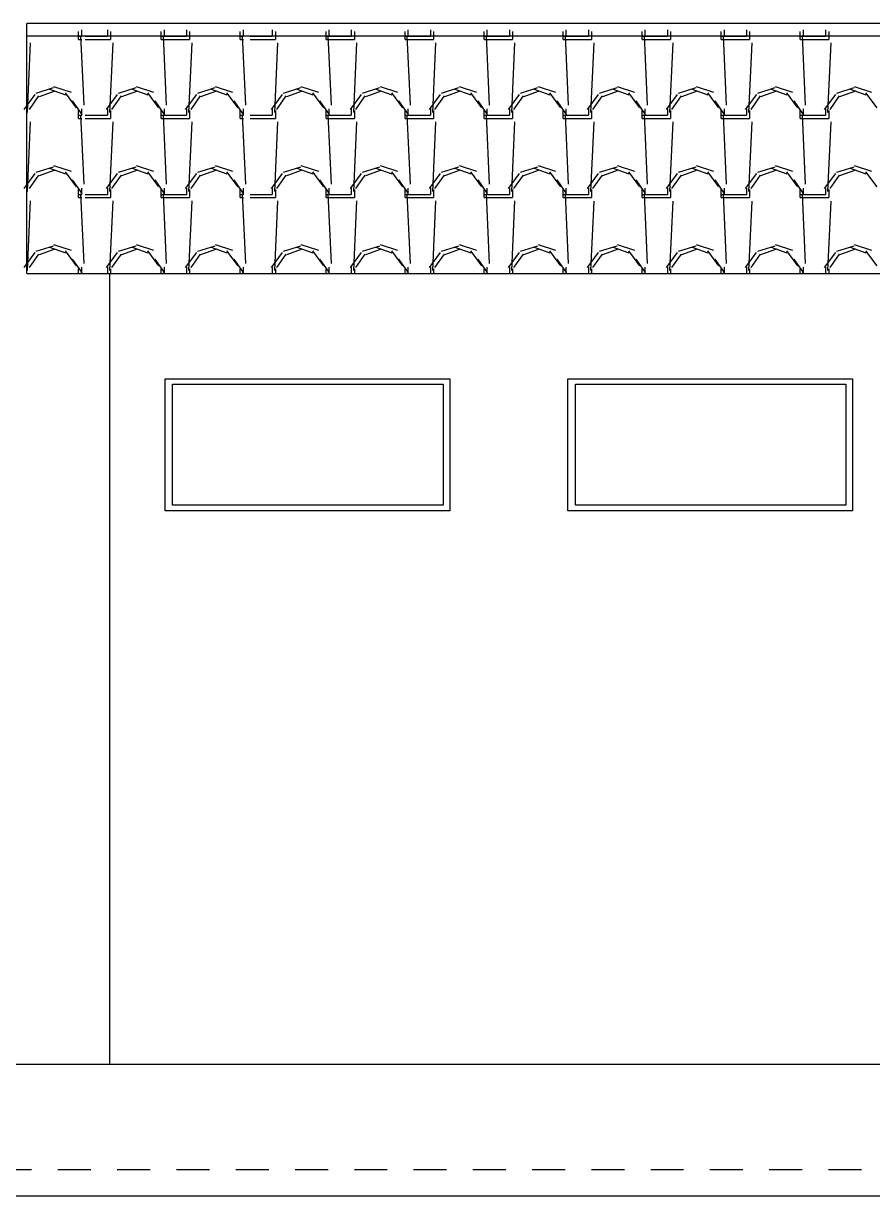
# Model space of a CAD drawing. Header units: millimetres. Extents: x 2181 to 2351, y -493 to -361.
# Drawn here: x 2243.431 to 2246.654, y -371.331 to -366.881 of the extents above; entities that cross this region are included whole.
import ezdxf

# ---------------------------------------------------------------- set-up
doc = ezdxf.new("R2010")
doc.units = ezdxf.units.MM
doc.header["$LTSCALE"] = 0.5
doc.header["$MEASUREMENT"] = 0
doc.linetypes.add('HIDDEN', pattern=[0.375, 0.25, -0.125])
for name, color, linetype in [('P1', 1, 'CONTINUOUS'), ('P2', 2, 'CONTINUOUS'), ('P6', 4, 'CONTINUOUS'), ('PAREDE-A-DEMOLIR', 253, 'HIDDEN')]:
    doc.layers.add(name, color=color, linetype=linetype)

msp = doc.modelspace()

# ---------------------------------------------------------------- linework, layer by layer
at = {"layer": 'P1'}
for p, q in [((2248.9019, -366.8806), (2243.4439, -366.8806)), ((2243.4439, -367.8289), (2243.4439, -366.8806)), ((2248.9019, -366.9289), (2243.4439, -366.9289)), ((2243.6406, -366.9409), (2243.6406, -366.9109)), ((2243.6406, -366.9289), (2243.6526, -366.9289)), ((2243.6613, -367.1908), (2243.6493, -366.9268)), ((2243.6526, -366.9289), (2243.6526, -366.9049)), ((2243.6659, -366.9289), (2243.7499, -366.9289)), ((2243.7499, -366.9049), (2243.7499, -366.9289)), ((2243.7619, -366.9109), (2243.7619, -366.9409)), ((2243.9539, -366.9409), (2243.9539, -366.9109)), ((2243.9539, -366.9289), (2243.9659, -366.9289)), ((2243.9746, -367.1908), (2243.9626, -366.9268)), ((2243.9659, -366.9289), (2243.9659, -366.9049)), ((2243.9659, -366.9289), (2244.0499, -366.9289)), ((2244.0499, -366.9049), (2244.0499, -366.9289)), ((2244.0619, -366.9109), (2244.0619, -366.9409)), ((2244.2539, -366.9409), (2244.2539, -366.9109)), ((2244.2539, -366.9289), (2244.2659, -366.9289)), ((2244.2746, -367.1908), (2244.2626, -366.9268)), ((2244.2659, -366.9289), (2244.2659, -366.9049)), ((2244.2916, -366.9289), (2244.3756, -366.9289)), ((2244.3756, -366.9049), (2244.3756, -366.9289)), ((2244.3876, -366.9109), (2244.3876, -366.9409)), ((2244.5796, -366.9409), (2244.5796, -366.9109)), ((2244.5796, -366.9289), (2244.5916, -366.9289)), ((2244.6002, -367.1908), (2244.5882, -366.9268)), ((2244.5916, -366.9289), (2244.5916, -366.9049)), ((2244.5916, -366.9289), (2244.6756, -366.9289)), ((2244.6756, -366.9049), (2244.6756, -366.9289)), ((2244.6876, -366.9109), (2244.6876, -366.9409)), ((2244.8796, -366.9409), (2244.8796, -366.9109)), ((2244.8796, -366.9289), (2244.8916, -366.9289)), ((2244.9002, -367.1908), (2244.8882, -366.9268)), ((2244.8916, -366.9289), (2244.8916, -366.9049)), ((2244.8916, -366.9289), (2244.9756, -366.9289)), ((2244.9756, -366.9049), (2244.9756, -366.9289)), ((2244.9876, -366.9109), (2244.9876, -366.9409)), ((2245.1796, -366.9409), (2245.1796, -366.9109)), ((2245.1796, -366.9289), (2245.1916, -366.9289)), ((2245.2002, -367.1908), (2245.1882, -366.9268)), ((2245.1916, -366.9289), (2245.1916, -366.9049)), ((2245.1916, -366.9289), (2245.2756, -366.9289)), ((2245.2756, -366.9049), (2245.2756, -366.9289)), ((2245.2876, -366.9109), (2245.2876, -366.9409)), ((2245.4796, -366.9409), (2245.4796, -366.9109)), ((2245.4796, -366.9289), (2245.4916, -366.9289)), ((2245.5002, -367.1908), (2245.4882, -366.9268)), ((2245.4916, -366.9289), (2245.4916, -366.9049)), ((2245.4916, -366.9289), (2245.5756, -366.9289)), ((2245.5756, -366.9049), (2245.5756, -366.9289)), ((2245.5876, -366.9109), (2245.5876, -366.9409)), ((2245.7796, -366.9409), (2245.7796, -366.9109)), ((2245.7796, -366.9289), (2245.7916, -366.9289)), ((2245.8002, -367.1908), (2245.7882, -366.9268)), ((2245.7916, -366.9289), (2245.7916, -366.9049)), ((2245.7916, -366.9289), (2245.8756, -366.9289)), ((2245.8756, -366.9049), (2245.8756, -366.9289)), ((2245.8876, -366.9109), (2245.8876, -366.9409)), ((2246.0796, -366.9409), (2246.0796, -366.9109)), ((2246.0796, -366.9289), (2246.0916, -366.9289)), ((2246.1002, -367.1908), (2246.0882, -366.9268)), ((2246.0916, -366.9289), (2246.0916, -366.9049)), ((2246.0916, -366.9289), (2246.1756, -366.9289)), ((2246.1756, -366.9049), (2246.1756, -366.9289)), ((2246.1876, -366.9109), (2246.1876, -366.9409)), ((2246.3796, -366.9409), (2246.3796, -366.9109)), ((2246.3796, -366.9289), (2246.3916, -366.9289)), ((2246.4002, -367.1907), (2246.3882, -366.9267)), ((2246.3916, -366.9289), (2246.3916, -366.9049)), ((2246.3916, -366.9289), (2246.4756, -366.9289)), ((2246.4756, -366.9049), (2246.4756, -366.9289)), ((2246.4876, -366.9109), (2246.4876, -366.9409)), ((2243.446, -367.2181), (2243.458, -366.9541)), ((2243.6406, -366.9409), (2243.6526, -366.9409)), ((2243.6659, -366.9409), (2243.7619, -366.9409)), ((2243.7592, -367.2181), (2243.7712, -366.9541)), ((2243.9539, -366.9409), (2243.9659, -366.9409)), ((2243.9659, -366.9409), (2244.0619, -366.9409)), ((2244.0592, -367.2181), (2244.0712, -366.9541)), ((2244.2539, -366.9409), (2244.2659, -366.9409)), ((2244.2916, -366.9409), (2244.3876, -366.9409)), ((2244.3849, -367.2181), (2244.3969, -366.9541)), ((2244.5796, -366.9409), (2244.5916, -366.9409)), ((2244.5916, -366.9409), (2244.6876, -366.9409)), ((2244.6849, -367.2181), (2244.6969, -366.9541)), ((2244.8796, -366.9409), (2244.8916, -366.9409)), ((2244.8916, -366.9409), (2244.9876, -366.9409)), ((2244.9849, -367.2181), (2244.9969, -366.9541)), ((2245.1796, -366.9409), (2245.1916, -366.9409)), ((2245.1916, -366.9409), (2245.2876, -366.9409)), ((2245.2849, -367.2181), (2245.2969, -366.9541)), ((2245.4796, -366.9409), (2245.4916, -366.9409)), ((2245.4916, -366.9409), (2245.5876, -366.9409)), ((2245.5849, -367.2182), (2245.5969, -366.9542)), ((2245.7796, -366.9409), (2245.7916, -366.9409)), ((2245.7916, -366.9409), (2245.8876, -366.9409)), ((2245.8849, -367.2182), (2245.8969, -366.9542)), ((2246.0796, -366.9409), (2246.0916, -366.9409)), ((2246.0916, -366.9409), (2246.1876, -366.9409)), ((2246.1849, -367.2182), (2246.1969, -366.9542)), ((2246.3796, -366.9409), (2246.3916, -366.9409)), ((2246.3916, -366.9409), (2246.4876, -366.9409)), ((2246.4849, -367.2182), (2246.4969, -366.9542)), ((2243.4741, -367.1499), (2243.4321, -367.2069)), ((2243.4886, -367.1558), (2243.4526, -367.2068)), ((2243.5439, -367.1252), (2243.4779, -367.1462)), ((2243.5501, -367.1374), (2243.4901, -367.1584)), ((2243.5915, -367.1521), (2243.5315, -367.1311)), ((2243.6129, -367.142), (2243.5469, -367.121)), ((2243.6322, -367.2006), (2243.5902, -367.1436)), ((2243.7874, -367.1499), (2243.7454, -367.2069)), ((2243.8019, -367.1558), (2243.7659, -367.2068)), ((2243.8572, -367.1252), (2243.7912, -367.1462)), ((2243.8634, -367.1374), (2243.8034, -367.1584)), ((2243.9048, -367.1521), (2243.8448, -367.1311)), ((2243.9262, -367.142), (2243.8602, -367.121)), ((2243.9455, -367.2006), (2243.9035, -367.1436)), ((2244.0874, -367.1499), (2244.0454, -367.2069)), ((2244.1019, -367.1558), (2244.0659, -367.2068)), ((2244.1572, -367.1252), (2244.0912, -367.1462)), ((2244.1634, -367.1374), (2244.1034, -367.1584)), ((2244.2048, -367.1521), (2244.1448, -367.1311)), ((2244.2262, -367.142), (2244.1602, -367.121)), ((2244.2455, -367.2006), (2244.2035, -367.1436)), ((2244.4131, -367.1499), (2244.3711, -367.2069)), ((2244.4275, -367.1558), (2244.3915, -367.2068)), ((2244.4829, -367.1252), (2244.4169, -367.1462)), ((2244.489, -367.1374), (2244.429, -367.1584)), ((2244.5304, -367.1521), (2244.4704, -367.1311)), ((2244.5518, -367.142), (2244.4858, -367.121)), ((2244.5712, -367.2006), (2244.5292, -367.1436)), ((2244.7131, -367.1499), (2244.6711, -367.2069)), ((2244.7275, -367.1558), (2244.6915, -367.2068)), ((2244.7829, -367.1252), (2244.7169, -367.1462)), ((2244.789, -367.1374), (2244.729, -367.1584)), ((2244.8304, -367.1521), (2244.7704, -367.1311)), ((2244.8518, -367.142), (2244.7858, -367.121)), ((2244.8712, -367.2006), (2244.8292, -367.1436)), ((2245.0131, -367.1499), (2244.9711, -367.2069)), ((2245.0275, -367.1558), (2244.9915, -367.2068)), ((2245.0829, -367.1252), (2245.0169, -367.1462)), ((2245.089, -367.1374), (2245.029, -367.1584)), ((2245.1304, -367.1521), (2245.0704, -367.1311)), ((2245.1518, -367.142), (2245.0858, -367.121)), ((2245.1712, -367.2006), (2245.1292, -367.1436)), ((2245.3131, -367.1499), (2245.2711, -367.2069)), ((2245.3275, -367.1558), (2245.2915, -367.2068)), ((2245.3829, -367.1252), (2245.3169, -367.1462)), ((2245.389, -367.1374), (2245.329, -367.1584)), ((2245.4304, -367.1521), (2245.3704, -367.1311)), ((2245.4518, -367.142), (2245.3858, -367.121)), ((2245.4711, -367.2006), (2245.4291, -367.1436)), ((2245.6131, -367.1499), (2245.5711, -367.2069)), ((2245.6275, -367.1558), (2245.5915, -367.2068)), ((2245.6829, -367.1252), (2245.6169, -367.1462)), ((2245.689, -367.1374), (2245.629, -367.1584)), ((2245.7304, -367.1521), (2245.6704, -367.1311)), ((2245.7518, -367.142), (2245.6858, -367.121)), ((2245.7711, -367.2006), (2245.7291, -367.1436)), ((2245.9131, -367.1499), (2245.8711, -367.2069)), ((2245.9275, -367.1558), (2245.8915, -367.2068)), ((2245.9829, -367.1252), (2245.9169, -367.1462)), ((2245.989, -367.1374), (2245.929, -367.1584)), ((2246.0304, -367.1521), (2245.9704, -367.1311)), ((2246.0518, -367.142), (2245.9858, -367.121)), ((2246.0711, -367.2006), (2246.0291, -367.1436)), ((2246.2131, -367.1499), (2246.1711, -367.2069)), ((2246.2275, -367.1558), (2246.1915, -367.2068)), ((2246.2829, -367.1252), (2246.2169, -367.1462)), ((2246.289, -367.1374), (2246.229, -367.1584)), ((2246.3304, -367.1521), (2246.2704, -367.1311)), ((2246.3518, -367.142), (2246.2858, -367.121)), ((2246.3711, -367.2006), (2246.3291, -367.1436)), ((2246.5131, -367.1499), (2246.4711, -367.2069)), ((2246.5275, -367.1558), (2246.4915, -367.2068)), ((2246.5829, -367.1252), (2246.5169, -367.1462)), ((2246.589, -367.1374), (2246.529, -367.1584)), ((2246.6304, -367.1521), (2246.5704, -367.1311)), ((2246.6518, -367.142), (2246.5858, -367.121)), ((2246.6711, -367.2006), (2246.6291, -367.1436)), ((2243.6536, -367.2254), (2243.6176, -367.1744)), ((2243.6526, -367.2289), (2243.6526, -367.2049)), ((2243.7499, -367.2049), (2243.7499, -367.2289)), ((2243.9668, -367.2254), (2243.9308, -367.1744)), ((2243.9659, -367.2289), (2243.9659, -367.2049)), ((2244.0499, -367.2049), (2244.0499, -367.2289)), ((2244.2668, -367.2254), (2244.2308, -367.1744)), ((2244.2659, -367.2289), (2244.2659, -367.2049)), ((2244.3756, -367.2049), (2244.3756, -367.2289)), ((2244.5925, -367.2254), (2244.5565, -367.1744)), ((2244.5916, -367.2289), (2244.5916, -367.2049)), ((2244.6756, -367.2049), (2244.6756, -367.2289)), ((2244.8925, -367.2254), (2244.8565, -367.1744)), ((2244.8916, -367.2289), (2244.8916, -367.2049)), ((2244.9756, -367.2049), (2244.9756, -367.2289)), ((2245.1925, -367.2254), (2245.1565, -367.1744)), ((2245.1916, -367.2289), (2245.1916, -367.2049)), ((2245.2756, -367.2049), (2245.2756, -367.2289)), ((2245.4925, -367.2254), (2245.4565, -367.1744)), ((2245.4916, -367.2289), (2245.4916, -367.2049)), ((2245.5756, -367.2049), (2245.5756, -367.2289)), ((2245.7925, -367.2254), (2245.7565, -367.1744)), ((2245.7916, -367.2289), (2245.7916, -367.2049)), ((2245.8756, -367.2049), (2245.8756, -367.2289)), ((2246.0925, -367.2254), (2246.0565, -367.1744)), ((2246.0916, -367.2289), (2246.0916, -367.2049)), ((2246.1756, -367.2049), (2246.1756, -367.2289)), ((2246.3925, -367.2254), (2246.3565, -367.1744)), ((2246.3916, -367.2289), (2246.3916, -367.2049)), ((2246.4756, -367.2049), (2246.4756, -367.2289)), ((2243.6406, -367.2409), (2243.6406, -367.2109)), ((2243.6406, -367.2289), (2243.6526, -367.2289)), ((2243.6406, -367.2409), (2243.6526, -367.2409)), ((2243.6613, -367.4908), (2243.6493, -367.2268)), ((2243.6659, -367.2289), (2243.7499, -367.2289)), ((2243.6659, -367.2409), (2243.7619, -367.2409)), ((2243.7619, -367.2109), (2243.7619, -367.2409)), ((2243.9539, -367.2409), (2243.9539, -367.2109)), ((2243.9539, -367.2289), (2243.9659, -367.2289)), ((2243.9539, -367.2409), (2243.9659, -367.2409)), ((2243.9746, -367.4908), (2243.9626, -367.2268)), ((2243.9659, -367.2289), (2244.0499, -367.2289)), ((2243.9659, -367.2409), (2244.0619, -367.2409)), ((2244.0619, -367.2109), (2244.0619, -367.2409)), ((2244.2539, -367.2409), (2244.2539, -367.2109)), ((2244.2539, -367.2289), (2244.2659, -367.2289)), ((2244.2539, -367.2409), (2244.2659, -367.2409)), ((2244.2746, -367.4908), (2244.2626, -367.2268)), ((2244.2916, -367.2289), (2244.3756, -367.2289)), ((2244.2916, -367.2409), (2244.3876, -367.2409)), ((2244.3876, -367.2109), (2244.3876, -367.2409)), ((2244.5796, -367.2409), (2244.5796, -367.2109)), ((2244.5796, -367.2289), (2244.5916, -367.2289)), ((2244.5796, -367.2409), (2244.5916, -367.2409)), ((2244.6002, -367.4908), (2244.5882, -367.2268)), ((2244.5916, -367.2289), (2244.6756, -367.2289)), ((2244.5916, -367.2409), (2244.6876, -367.2409)), ((2244.6876, -367.2109), (2244.6876, -367.2409)), ((2244.8796, -367.2409), (2244.8796, -367.2109)), ((2244.8796, -367.2289), (2244.8916, -367.2289)), ((2244.8796, -367.2409), (2244.8916, -367.2409)), ((2244.9002, -367.4908), (2244.8882, -367.2268)), ((2244.8916, -367.2289), (2244.9756, -367.2289)), ((2244.8916, -367.2409), (2244.9876, -367.2409)), ((2244.9876, -367.2109), (2244.9876, -367.2409)), ((2245.1796, -367.2409), (2245.1796, -367.2109)), ((2245.1796, -367.2289), (2245.1916, -367.2289)), ((2245.1796, -367.2409), (2245.1916, -367.2409)), ((2245.2002, -367.4908), (2245.1882, -367.2268)), ((2245.1916, -367.2289), (2245.2756, -367.2289)), ((2245.1916, -367.2409), (2245.2876, -367.2409)), ((2245.2876, -367.2109), (2245.2876, -367.2409)), ((2245.4796, -367.2409), (2245.4796, -367.2109)), ((2245.4796, -367.2289), (2245.4916, -367.2289)), ((2245.4796, -367.2409), (2245.4916, -367.2409)), ((2245.5002, -367.4908), (2245.4882, -367.2268)), ((2245.4916, -367.2289), (2245.5756, -367.2289)), ((2245.4916, -367.2409), (2245.5876, -367.2409)), ((2245.5876, -367.2109), (2245.5876, -367.2409)), ((2245.7796, -367.2409), (2245.7796, -367.2109)), ((2245.7796, -367.2289), (2245.7916, -367.2289)), ((2245.7796, -367.2409), (2245.7916, -367.2409)), ((2245.8002, -367.4908), (2245.7882, -367.2268)), ((2245.7916, -367.2289), (2245.8756, -367.2289)), ((2245.7916, -367.2409), (2245.8876, -367.2409)), ((2245.8876, -367.2109), (2245.8876, -367.2409)), ((2246.0796, -367.2409), (2246.0796, -367.2109)), ((2246.0796, -367.2289), (2246.0916, -367.2289)), ((2246.0796, -367.2409), (2246.0916, -367.2409)), ((2246.1002, -367.4908), (2246.0882, -367.2268)), ((2246.0916, -367.2289), (2246.1756, -367.2289)), ((2246.0916, -367.2409), (2246.1876, -367.2409)), ((2246.1876, -367.2109), (2246.1876, -367.2409)), ((2246.3796, -367.2409), (2246.3796, -367.2109)), ((2246.3796, -367.2289), (2246.3916, -367.2289)), ((2246.3796, -367.2409), (2246.3916, -367.2409)), ((2246.4002, -367.4907), (2246.3882, -367.2267)), ((2246.3916, -367.2289), (2246.4756, -367.2289)), ((2246.3916, -367.2409), (2246.4876, -367.2409)), ((2246.4876, -367.2109), (2246.4876, -367.2409)), ((2243.446, -367.5181), (2243.458, -367.2541)), ((2243.7592, -367.5181), (2243.7712, -367.2541)), ((2244.0592, -367.5181), (2244.0712, -367.2541)), ((2244.3849, -367.5181), (2244.3969, -367.2541)), ((2244.6849, -367.5181), (2244.6969, -367.2541)), ((2244.9849, -367.5181), (2244.9969, -367.2541)), ((2245.2849, -367.5181), (2245.2969, -367.2541)), ((2245.5849, -367.5182), (2245.5969, -367.2542)), ((2245.8849, -367.5182), (2245.8969, -367.2542)), ((2246.1849, -367.5182), (2246.1969, -367.2542)), ((2246.4849, -367.5182), (2246.4969, -367.2542)), ((2243.5439, -367.4252), (2243.4779, -367.4462)), ((2243.6129, -367.442), (2243.5469, -367.421)), ((2243.8572, -367.4252), (2243.7912, -367.4462)), ((2243.9262, -367.442), (2243.8602, -367.421)), ((2244.1572, -367.4252), (2244.0912, -367.4462)), ((2244.2262, -367.442), (2244.1602, -367.421)), ((2244.4829, -367.4252), (2244.4169, -367.4462)), ((2244.5518, -367.442), (2244.4858, -367.421)), ((2244.7829, -367.4252), (2244.7169, -367.4462)), ((2244.8518, -367.442), (2244.7858, -367.421)), ((2245.0829, -367.4252), (2245.0169, -367.4462)), ((2245.1518, -367.442), (2245.0858, -367.421)), ((2245.3829, -367.4252), (2245.3169, -367.4462)), ((2245.4518, -367.442), (2245.3858, -367.421)), ((2245.6829, -367.4252), (2245.6169, -367.4462)), ((2245.7518, -367.442), (2245.6858, -367.421)), ((2245.9829, -367.4252), (2245.9169, -367.4462)), ((2246.0518, -367.442), (2245.9858, -367.421)), ((2246.2829, -367.4252), (2246.2169, -367.4462)), ((2246.3518, -367.442), (2246.2858, -367.421)), ((2246.5829, -367.4252), (2246.5169, -367.4462)), ((2246.6518, -367.442), (2246.5858, -367.421)), ((2243.4741, -367.4499), (2243.4321, -367.5069)), ((2243.4886, -367.4558), (2243.4526, -367.5068)), ((2243.5501, -367.4374), (2243.4901, -367.4584)), ((2243.5915, -367.4521), (2243.5315, -367.4311)), ((2243.6322, -367.5006), (2243.5902, -367.4436)), ((2243.7874, -367.4499), (2243.7454, -367.5069)), ((2243.8019, -367.4558), (2243.7659, -367.5068)), ((2243.8634, -367.4374), (2243.8034, -367.4584)), ((2243.9048, -367.4521), (2243.8448, -367.4311)), ((2243.9455, -367.5006), (2243.9035, -367.4436)), ((2244.0874, -367.4499), (2244.0454, -367.5069)), ((2244.1019, -367.4558), (2244.0659, -367.5068)), ((2244.1634, -367.4374), (2244.1034, -367.4584)), ((2244.2048, -367.4521), (2244.1448, -367.4311)), ((2244.2455, -367.5006), (2244.2035, -367.4436)), ((2244.4131, -367.4499), (2244.3711, -367.5069)), ((2244.4275, -367.4558), (2244.3915, -367.5068)), ((2244.489, -367.4374), (2244.429, -367.4584)), ((2244.5304, -367.4521), (2244.4704, -367.4311)), ((2244.5712, -367.5006), (2244.5292, -367.4436)), ((2244.7131, -367.4499), (2244.6711, -367.5069)), ((2244.7275, -367.4558), (2244.6915, -367.5068)), ((2244.789, -367.4374), (2244.729, -367.4584)), ((2244.8304, -367.4521), (2244.7704, -367.4311)), ((2244.8712, -367.5006), (2244.8292, -367.4436)), ((2245.0131, -367.4499), (2244.9711, -367.5069)), ((2245.0275, -367.4558), (2244.9915, -367.5068)), ((2245.089, -367.4374), (2245.029, -367.4584)), ((2245.1304, -367.4521), (2245.0704, -367.4311)), ((2245.1712, -367.5006), (2245.1292, -367.4436)), ((2245.3131, -367.4499), (2245.2711, -367.5069)), ((2245.3275, -367.4558), (2245.2915, -367.5068)), ((2245.389, -367.4374), (2245.329, -367.4584)), ((2245.4304, -367.4521), (2245.3704, -367.4311)), ((2245.4712, -367.5006), (2245.4292, -367.4436)), ((2245.6131, -367.4499), (2245.5711, -367.5069)), ((2245.6275, -367.4558), (2245.5915, -367.5068)), ((2245.689, -367.4374), (2245.629, -367.4584)), ((2245.7304, -367.4521), (2245.6704, -367.4311)), ((2245.7711, -367.5006), (2245.7291, -367.4436)), ((2245.9131, -367.4499), (2245.8711, -367.5069)), ((2245.9275, -367.4558), (2245.8915, -367.5068)), ((2245.989, -367.4374), (2245.929, -367.4584)), ((2246.0304, -367.4521), (2245.9704, -367.4311)), ((2246.0711, -367.5006), (2246.0291, -367.4436)), ((2246.2131, -367.4499), (2246.1711, -367.5069)), ((2246.2275, -367.4558), (2246.1915, -367.5068)), ((2246.289, -367.4374), (2246.229, -367.4584)), ((2246.3304, -367.4521), (2246.2704, -367.4311)), ((2246.3711, -367.5006), (2246.3291, -367.4436)), ((2246.513, -367.4499), (2246.471, -367.5069)), ((2246.5275, -367.4558), (2246.4915, -367.5068)), ((2246.589, -367.4374), (2246.529, -367.4584)), ((2246.6304, -367.4521), (2246.5704, -367.4311)), ((2246.6711, -367.5006), (2246.6291, -367.4436)), ((2243.6536, -367.5254), (2243.6176, -367.4744)), ((2243.6406, -367.5409), (2243.6406, -367.5109)), ((2243.6526, -367.5289), (2243.6526, -367.5049)), ((2243.7499, -367.5049), (2243.7499, -367.5289)), ((2243.7619, -367.5109), (2243.7619, -367.5409)), ((2243.9668, -367.5254), (2243.9308, -367.4744)), ((2243.9539, -367.5409), (2243.9539, -367.5109)), ((2243.9659, -367.5289), (2243.9659, -367.5049)), ((2244.0499, -367.5049), (2244.0499, -367.5289)), ((2244.0619, -367.5109), (2244.0619, -367.5409)), ((2244.2668, -367.5254), (2244.2308, -367.4744)), ((2244.2539, -367.5409), (2244.2539, -367.5109)), ((2244.2659, -367.5289), (2244.2659, -367.5049)), ((2244.3756, -367.5049), (2244.3756, -367.5289)), ((2244.3876, -367.5109), (2244.3876, -367.5409)), ((2244.5925, -367.5254), (2244.5565, -367.4744)), ((2244.5796, -367.5409), (2244.5796, -367.5109)), ((2244.5916, -367.5289), (2244.5916, -367.5049)), ((2244.6756, -367.5049), (2244.6756, -367.5289)), ((2244.6876, -367.5109), (2244.6876, -367.5409)), ((2244.8925, -367.5254), (2244.8565, -367.4744)), ((2244.8796, -367.5409), (2244.8796, -367.5109)), ((2244.8916, -367.5289), (2244.8916, -367.5049)), ((2244.9756, -367.5049), (2244.9756, -367.5289)), ((2244.9876, -367.5109), (2244.9876, -367.5409)), ((2245.1925, -367.5254), (2245.1565, -367.4744)), ((2245.1796, -367.5409), (2245.1796, -367.5109)), ((2245.1916, -367.5289), (2245.1916, -367.5049)), ((2245.2756, -367.5049), (2245.2756, -367.5289)), ((2245.2876, -367.5109), (2245.2876, -367.5409)), ((2245.4925, -367.5254), (2245.4565, -367.4744)), ((2245.4796, -367.5409), (2245.4796, -367.5109)), ((2245.4916, -367.5289), (2245.4916, -367.5049)), ((2245.5756, -367.5049), (2245.5756, -367.5289)), ((2245.5876, -367.5109), (2245.5876, -367.5409)), ((2245.7925, -367.5254), (2245.7565, -367.4744)), ((2245.7796, -367.5409), (2245.7796, -367.5109)), ((2245.7916, -367.5289), (2245.7916, -367.5049)), ((2245.8756, -367.5049), (2245.8756, -367.5289)), ((2245.8876, -367.5109), (2245.8876, -367.5409)), ((2246.0925, -367.5254), (2246.0565, -367.4744)), ((2246.0796, -367.5409), (2246.0796, -367.5109)), ((2246.0916, -367.5289), (2246.0916, -367.5049)), ((2246.1756, -367.5049), (2246.1756, -367.5289)), ((2246.1876, -367.5109), (2246.1876, -367.5409)), ((2246.3925, -367.5254), (2246.3565, -367.4744)), ((2246.3796, -367.5409), (2246.3796, -367.5109)), ((2246.3916, -367.5289), (2246.3916, -367.5049)), ((2246.4756, -367.5049), (2246.4756, -367.5289)), ((2246.4876, -367.5109), (2246.4876, -367.5409)), ((2243.446, -367.8181), (2243.458, -367.5541)), ((2243.6406, -367.5289), (2243.6526, -367.5289)), ((2243.6406, -367.5409), (2243.6526, -367.5409)), ((2243.6613, -367.7908), (2243.6493, -367.5268)), ((2243.6659, -367.5289), (2243.7499, -367.5289)), ((2243.6659, -367.5409), (2243.7619, -367.5409)), ((2243.7592, -367.8181), (2243.7712, -367.5541)), ((2243.9539, -367.5289), (2243.9659, -367.5289)), ((2243.9539, -367.5409), (2243.9659, -367.5409)), ((2243.9746, -367.7908), (2243.9626, -367.5268)), ((2243.9659, -367.5289), (2244.0499, -367.5289)), ((2243.9659, -367.5409), (2244.0619, -367.5409)), ((2244.0592, -367.8181), (2244.0712, -367.5541)), ((2244.2539, -367.5289), (2244.2659, -367.5289)), ((2244.2539, -367.5409), (2244.2659, -367.5409)), ((2244.2746, -367.7908), (2244.2626, -367.5268)), ((2244.2916, -367.5289), (2244.3756, -367.5289)), ((2244.2916, -367.5409), (2244.3876, -367.5409)), ((2244.3849, -367.8181), (2244.3969, -367.5541)), ((2244.5796, -367.5289), (2244.5916, -367.5289)), ((2244.5796, -367.5409), (2244.5916, -367.5409)), ((2244.6002, -367.7908), (2244.5882, -367.5268)), ((2244.5916, -367.5289), (2244.6756, -367.5289)), ((2244.5916, -367.5409), (2244.6876, -367.5409)), ((2244.6849, -367.8181), (2244.6969, -367.5541)), ((2244.8796, -367.5289), (2244.8916, -367.5289)), ((2244.8796, -367.5409), (2244.8916, -367.5409)), ((2244.9002, -367.7908), (2244.8882, -367.5268)), ((2244.8916, -367.5289), (2244.9756, -367.5289)), ((2244.8916, -367.5409), (2244.9876, -367.5409)), ((2244.9849, -367.8181), (2244.9969, -367.5541)), ((2245.1796, -367.5289), (2245.1916, -367.5289)), ((2245.1796, -367.5409), (2245.1916, -367.5409)), ((2245.2002, -367.7908), (2245.1882, -367.5268)), ((2245.1916, -367.5289), (2245.2756, -367.5289)), ((2245.1916, -367.5409), (2245.2876, -367.5409)), ((2245.2849, -367.8181), (2245.2969, -367.5541)), ((2245.4796, -367.5289), (2245.4916, -367.5289)), ((2245.4796, -367.5409), (2245.4916, -367.5409)), ((2245.5002, -367.7908), (2245.4882, -367.5268)), ((2245.4916, -367.5289), (2245.5756, -367.5289)), ((2245.4916, -367.5409), (2245.5876, -367.5409)), ((2245.5849, -367.8182), (2245.5969, -367.5542)), ((2245.7796, -367.5289), (2245.7916, -367.5289)), ((2245.7796, -367.5409), (2245.7916, -367.5409)), ((2245.8002, -367.7908), (2245.7882, -367.5268)), ((2245.7916, -367.5289), (2245.8756, -367.5289)), ((2245.7916, -367.5409), (2245.8876, -367.5409)), ((2245.8849, -367.8182), (2245.8969, -367.5542)), ((2246.0796, -367.5289), (2246.0916, -367.5289)), ((2246.0796, -367.5409), (2246.0916, -367.5409)), ((2246.1002, -367.7908), (2246.0882, -367.5268)), ((2246.0916, -367.5289), (2246.1756, -367.5289)), ((2246.0916, -367.5409), (2246.1876, -367.5409)), ((2246.1849, -367.8182), (2246.1969, -367.5542)), ((2246.3796, -367.5289), (2246.3916, -367.5289)), ((2246.3796, -367.5409), (2246.3916, -367.5409)), ((2246.4002, -367.7907), (2246.3882, -367.5267)), ((2246.3916, -367.5289), (2246.4756, -367.5289)), ((2246.3916, -367.5409), (2246.4876, -367.5409)), ((2246.4849, -367.8182), (2246.4969, -367.5542)), ((2243.5439, -367.7252), (2243.4779, -367.7462)), ((2243.5501, -367.7374), (2243.4901, -367.7584)), ((2243.5915, -367.7521), (2243.5315, -367.7311)), ((2243.6129, -367.742), (2243.5469, -367.721)), ((2243.8572, -367.7252), (2243.7912, -367.7462)), ((2243.8633, -367.7374), (2243.8033, -367.7584)), ((2243.9048, -367.7521), (2243.8448, -367.7311)), ((2243.9262, -367.742), (2243.8602, -367.721)), ((2244.1572, -367.7252), (2244.0912, -367.7462)), ((2244.1633, -367.7374), (2244.1033, -367.7584)), ((2244.2048, -367.7521), (2244.1448, -367.7311)), ((2244.2262, -367.742), (2244.1602, -367.721)), ((2244.4829, -367.7252), (2244.4169, -367.7462)), ((2244.489, -367.7374), (2244.429, -367.7584)), ((2244.5304, -367.7521), (2244.4704, -367.7311)), ((2244.5518, -367.742), (2244.4858, -367.721)), ((2244.7829, -367.7252), (2244.7169, -367.7462)), ((2244.789, -367.7374), (2244.729, -367.7584)), ((2244.8304, -367.7521), (2244.7704, -367.7311)), ((2244.8518, -367.742), (2244.7858, -367.721)), ((2245.0829, -367.7252), (2245.0169, -367.7462)), ((2245.089, -367.7374), (2245.029, -367.7584)), ((2245.1304, -367.7521), (2245.0704, -367.7311)), ((2245.1518, -367.742), (2245.0858, -367.721)), ((2245.3829, -367.7252), (2245.3169, -367.7462)), ((2245.389, -367.7374), (2245.329, -367.7584)), ((2245.4304, -367.7521), (2245.3704, -367.7311)), ((2245.4518, -367.742), (2245.3858, -367.721)), ((2245.6829, -367.7252), (2245.6169, -367.7462)), ((2245.689, -367.7374), (2245.629, -367.7584)), ((2245.7304, -367.7521), (2245.6704, -367.7311)), ((2245.7518, -367.742), (2245.6858, -367.721)), ((2245.9829, -367.7252), (2245.9169, -367.7462)), ((2245.989, -367.7374), (2245.929, -367.7584)), ((2246.0304, -367.7521), (2245.9704, -367.7311)), ((2246.0518, -367.742), (2245.9858, -367.721)), ((2246.2829, -367.7252), (2246.2169, -367.7462)), ((2246.289, -367.7374), (2246.229, -367.7584)), ((2246.3304, -367.7521), (2246.2704, -367.7311)), ((2246.3518, -367.742), (2246.2858, -367.721)), ((2246.5829, -367.7252), (2246.5169, -367.7462)), ((2246.589, -367.7374), (2246.529, -367.7584)), ((2246.6304, -367.7521), (2246.5704, -367.7311)), ((2246.6518, -367.742), (2246.5858, -367.721)), ((2243.4741, -367.7499), (2243.4321, -367.8069)), ((2243.4886, -367.7558), (2243.4526, -367.8068)), ((2243.6322, -367.8006), (2243.5902, -367.7436)), ((2243.6535, -367.8254), (2243.6175, -367.7744)), ((2243.7874, -367.7499), (2243.7454, -367.8069)), ((2243.8019, -367.7558), (2243.7659, -367.8068)), ((2243.9455, -367.8006), (2243.9035, -367.7436)), ((2243.9668, -367.8254), (2243.9308, -367.7744)), ((2244.0874, -367.7499), (2244.0454, -367.8069)), ((2244.1019, -367.7558), (2244.0659, -367.8068)), ((2244.2455, -367.8006), (2244.2035, -367.7436)), ((2244.2668, -367.8254), (2244.2308, -367.7744)), ((2244.4131, -367.7499), (2244.3711, -367.8069)), ((2244.4275, -367.7558), (2244.3915, -367.8068)), ((2244.5712, -367.8006), (2244.5292, -367.7436)), ((2244.5925, -367.8254), (2244.5565, -367.7744)), ((2244.7131, -367.7499), (2244.6711, -367.8069)), ((2244.7275, -367.7558), (2244.6915, -367.8068)), ((2244.8712, -367.8006), (2244.8292, -367.7436)), ((2244.8925, -367.8254), (2244.8565, -367.7744)), ((2245.0131, -367.7499), (2244.9711, -367.8069)), ((2245.0275, -367.7558), (2244.9915, -367.8068)), ((2245.1712, -367.8006), (2245.1292, -367.7436)), ((2245.1925, -367.8254), (2245.1565, -367.7744)), ((2245.3131, -367.7499), (2245.2711, -367.8069)), ((2245.3275, -367.7558), (2245.2915, -367.8068)), ((2245.4712, -367.8006), (2245.4292, -367.7436)), ((2245.4925, -367.8254), (2245.4565, -367.7744)), ((2245.6131, -367.7499), (2245.5711, -367.8069)), ((2245.6275, -367.7558), (2245.5915, -367.8068)), ((2245.7712, -367.8006), (2245.7292, -367.7436)), ((2245.7925, -367.8254), (2245.7565, -367.7744)), ((2245.9131, -367.7499), (2245.8711, -367.8069)), ((2245.9275, -367.7558), (2245.8915, -367.8068)), ((2246.0711, -367.8006), (2246.0291, -367.7436)), ((2246.0925, -367.8254), (2246.0565, -367.7744)), ((2246.213, -367.7499), (2246.171, -367.8069)), ((2246.2275, -367.7558), (2246.1915, -367.8068)), ((2246.3711, -367.8006), (2246.3291, -367.7436)), ((2246.3925, -367.8254), (2246.3565, -367.7744)), ((2246.513, -367.7499), (2246.471, -367.8069)), ((2246.5275, -367.7558), (2246.4915, -367.8068)), ((2246.6711, -367.8006), (2246.6291, -367.7436)), ((2243.6406, -367.8312), (2243.6406, -367.8109)), ((2243.6495, -367.8312), (2243.6493, -367.8268)), ((2243.6526, -367.8289), (2243.6526, -367.8049)), ((2243.7499, -367.8049), (2243.7499, -367.8289)), ((2243.7619, -367.8109), (2243.7619, -367.8312)), ((2243.9539, -367.8312), (2243.9539, -367.8109)), ((2243.9628, -367.8312), (2243.9626, -367.8268)), ((2243.9659, -367.8289), (2243.9659, -367.8049)), ((2244.0499, -367.8049), (2244.0499, -367.8289)), ((2244.0619, -367.8109), (2244.0619, -367.8312)), ((2244.2539, -367.8312), (2244.2539, -367.8109)), ((2244.2628, -367.8312), (2244.2626, -367.8268)), ((2244.2659, -367.8289), (2244.2659, -367.8049)), ((2244.3756, -367.8049), (2244.3756, -367.8289)), ((2244.3876, -367.8109), (2244.3876, -367.8312)), ((2244.5796, -367.8312), (2244.5796, -367.8109)), ((2244.5884, -367.8312), (2244.5882, -367.8268)), ((2244.5916, -367.8289), (2244.5916, -367.8049)), ((2244.6756, -367.8049), (2244.6756, -367.8289)), ((2244.6876, -367.8109), (2244.6876, -367.8312)), ((2244.8796, -367.8312), (2244.8796, -367.8109)), ((2244.8884, -367.8312), (2244.8882, -367.8268)), ((2244.8916, -367.8289), (2244.8916, -367.8049)), ((2244.9756, -367.8049), (2244.9756, -367.8289)), ((2244.9876, -367.8109), (2244.9876, -367.8312)), ((2245.1796, -367.8312), (2245.1796, -367.8109)), ((2245.1884, -367.8312), (2245.1882, -367.8268)), ((2245.1916, -367.8289), (2245.1916, -367.8049)), ((2245.2756, -367.8049), (2245.2756, -367.8289)), ((2245.2876, -367.8109), (2245.2876, -367.8312)), ((2245.4796, -367.8312), (2245.4796, -367.8109)), ((2245.4884, -367.8312), (2245.4882, -367.8268)), ((2245.4916, -367.8289), (2245.4916, -367.8049)), ((2245.5756, -367.8049), (2245.5756, -367.8289)), ((2245.5876, -367.8109), (2245.5876, -367.8312)), ((2245.7796, -367.8312), (2245.7796, -367.8109)), ((2245.7884, -367.8312), (2245.7882, -367.8268)), ((2245.7916, -367.8289), (2245.7916, -367.8049)), ((2245.8756, -367.8049), (2245.8756, -367.8289)), ((2245.8876, -367.8109), (2245.8876, -367.8312)), ((2246.0796, -367.8312), (2246.0796, -367.8109)), ((2246.0884, -367.8312), (2246.0882, -367.8268)), ((2246.0916, -367.8289), (2246.0916, -367.8049)), ((2246.1756, -367.8049), (2246.1756, -367.8289)), ((2246.1876, -367.8109), (2246.1876, -367.8312)), ((2246.3796, -367.8312), (2246.3796, -367.8109)), ((2246.3884, -367.8312), (2246.3882, -367.8267)), ((2246.3916, -367.8289), (2246.3916, -367.8049)), ((2246.4756, -367.8049), (2246.4756, -367.8289)), ((2246.4876, -367.8109), (2246.4876, -367.8312)), ((2243.4439, -367.8289), (2243.7593, -367.8289)), ((2243.6406, -367.8289), (2243.6526, -367.8289)), ((2243.6659, -367.8289), (2243.7499, -367.8289)), ((2243.7593, -367.8289), (2248.5234, -367.8289)), ((2243.9539, -367.8289), (2243.9659, -367.8289)), ((2243.9659, -367.8289), (2244.0499, -367.8289)), ((2244.2539, -367.8289), (2244.2659, -367.8289)), ((2244.2916, -367.8289), (2244.3756, -367.8289)), ((2244.5796, -367.8289), (2244.5916, -367.8289)), ((2244.5916, -367.8289), (2244.6756, -367.8289)), ((2244.8796, -367.8289), (2244.8916, -367.8289)), ((2244.8916, -367.8289), (2244.9756, -367.8289)), ((2245.1796, -367.8289), (2245.1916, -367.8289)), ((2245.1916, -367.8289), (2245.2756, -367.8289)), ((2245.4796, -367.8289), (2245.4916, -367.8289)), ((2245.4916, -367.8289), (2245.5756, -367.8289)), ((2245.7796, -367.8289), (2245.7916, -367.8289)), ((2245.7916, -367.8289), (2245.8756, -367.8289)), ((2246.0796, -367.8289), (2246.0916, -367.8289)), ((2246.0916, -367.8289), (2246.1756, -367.8289)), ((2246.3796, -367.8289), (2246.3916, -367.8289)), ((2246.3916, -367.8289), (2246.4756, -367.8289))]:
    msp.add_line(p, q, dxfattribs=at)
at = {"layer": 'P2'}
for points in [[(2243.9684, -368.2289), (2245.0495, -368.2289), (2245.0495, -368.7289), (2243.9684, -368.7289)], [(2245.4973, -368.2289), (2246.5784, -368.2289), (2246.5784, -368.7289), (2245.4973, -368.7289)], [(2243.9973, -368.2492), (2245.0238, -368.2492), (2245.0238, -368.7075), (2243.9973, -368.7075)], [(2245.5262, -368.2492), (2246.5527, -368.2492), (2246.5527, -368.7075), (2245.5262, -368.7075)]]:
    msp.add_lwpolyline(points, close=True, dxfattribs=at)
at = {"layer": 'P6'}
for p, q in [((2243.7593, -370.8289), (2243.7593, -367.8289)), ((2243.7593, -370.8289), (2243.7593, -368.7289)), ((2241.9079, -370.8289), (2249.9582, -370.8289)), ((2216.5621, -371.3305), (2261.131, -371.3267))]:
    msp.add_line(p, q, dxfattribs=at)
at = {"layer": 'PAREDE-A-DEMOLIR'}
msp.add_line((2216.5621, -371.2305), (2261.131, -371.2267), dxfattribs=at)

doc.saveas('drawing.dxf')
